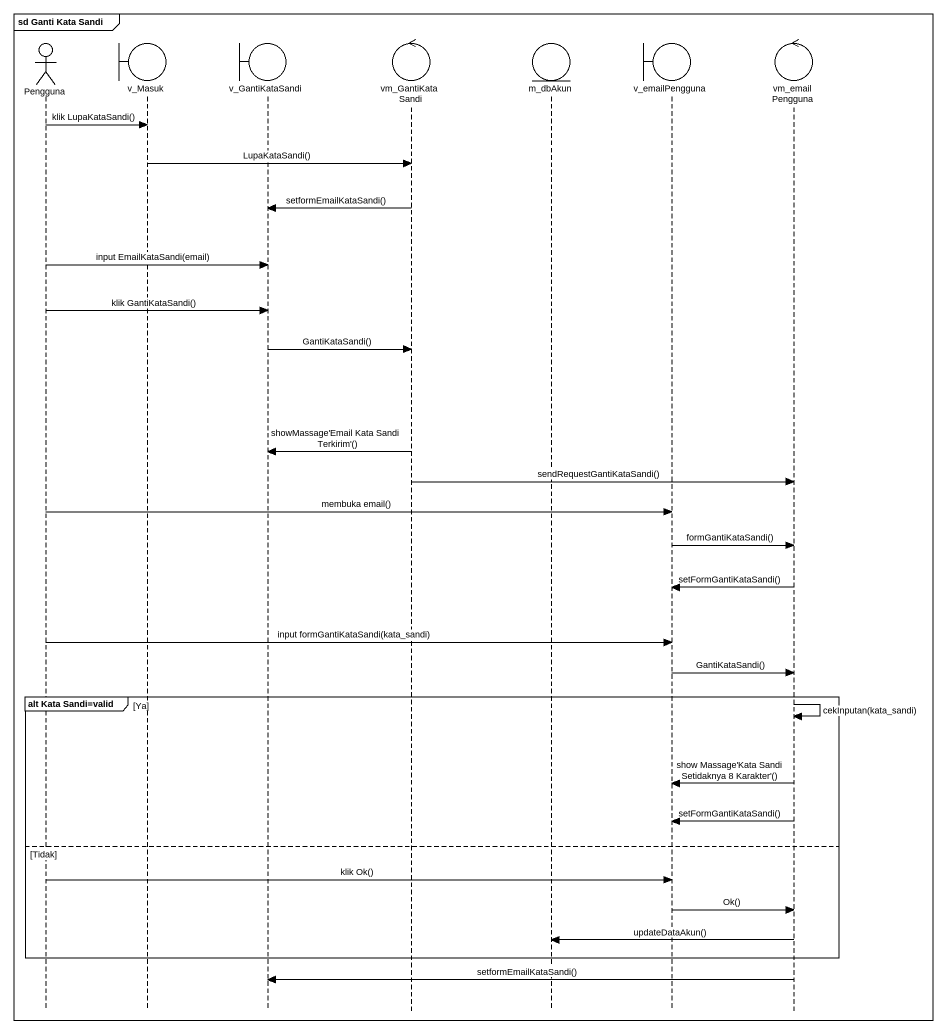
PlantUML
@startuml
mainframe sd Ganti Kata Sandi
hide footbox
actor Pengguna
boundary v_Masuk
boundary v_GantiKataSandi
control vm_GantiKataSandi
entity m_dbAkun
boundary v_emailPengguna
control vm_emailPengguna

Pengguna -> v_Masuk : klik LupaKataSandi()
v_Masuk -> vm_GantiKataSandi : LupaKataSandi()
vm_GantiKataSandi -> v_GantiKataSandi : setformEmailKataSandi()
Pengguna -> v_GantiKataSandi : input EmailKataSandi(email)
Pengguna -> v_GantiKataSandi : klik GantiKataSandi()
v_GantiKataSandi -> vm_GantiKataSandi : GantiKataSandi()
vm_GantiKataSandi -> v_GantiKataSandi : showMassage'Email Kata Sandi Terkirim'()
vm_GantiKataSandi -> vm_emailPengguna : sendRequestGantiKataSandi()
Pengguna -> v_emailPengguna : membuka email()
v_emailPengguna -> vm_emailPengguna : formGantiKataSandi()
vm_emailPengguna -> v_emailPengguna : setFormGantiKataSandi()
Pengguna -> v_emailPengguna : input formGantiKataSandi(kata_sandi)
v_emailPengguna -> vm_emailPengguna : GantiKataSandi()
group alt Kata Sandi=valid [Ya]
  vm_emailPengguna -> vm_emailPengguna : cekInputan(kata_sandi)
  vm_emailPengguna -> v_emailPengguna : show Massage'Kata Sandi Setidaknya 8 Karakter'()
  vm_emailPengguna -> v_emailPengguna : setFormGantiKataSandi()
else Tidak
  Pengguna -> v_emailPengguna : klik Ok()
  v_emailPengguna -> vm_emailPengguna : Ok()
  vm_emailPengguna -> m_dbAkun : updateDataAkun()
end
vm_emailPengguna -> v_GantiKataSandi : setformEmailKataSandi()
@enduml
